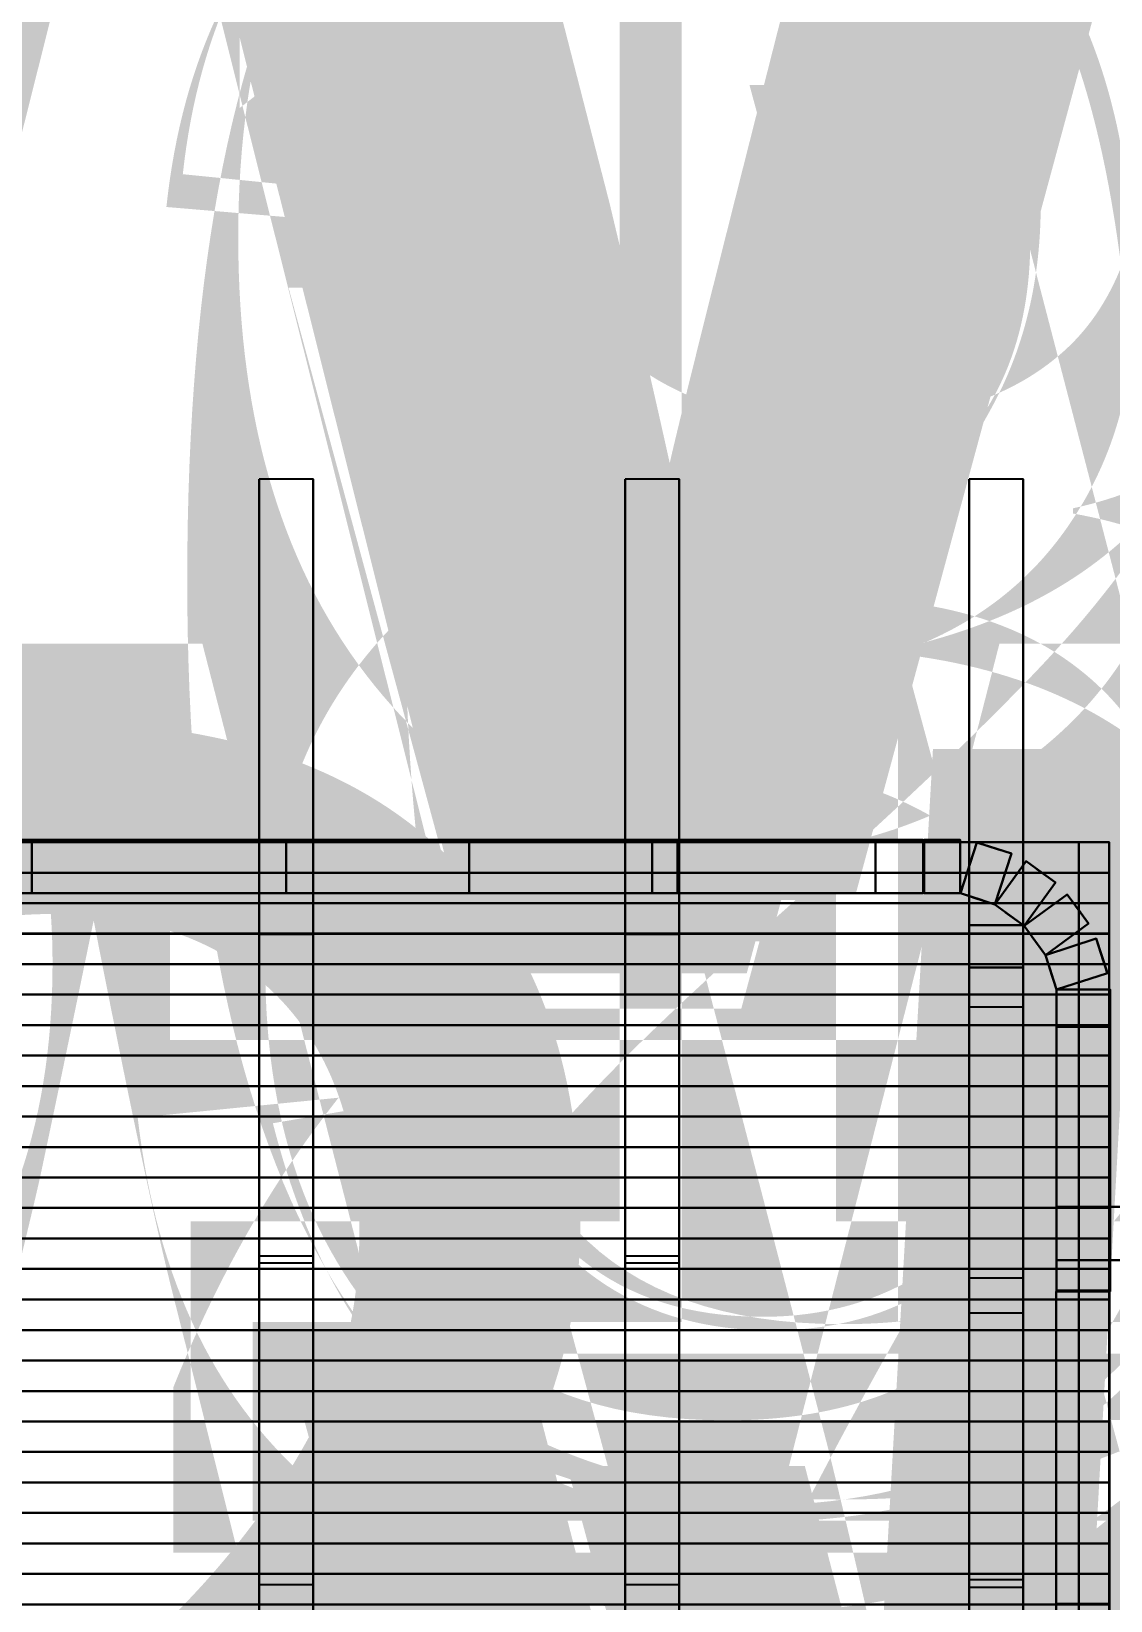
# Model space of a CAD drawing. Header units: inches. Extents: x 121 to 1265, y -33 to 627.
# Drawn here: x 482.6 to 553.4, y 455.5 to 558.3 of the extents above; entities that cross this region are included whole.
import ezdxf

# ---------------------------------------------------------------- set-up
doc = ezdxf.new("R2010")
doc.units = ezdxf.units.IN
doc.header["$MEASUREMENT"] = 0
for name, color, linetype in [('n5', 9, 'CONTINUOUS'), ('RT1', 7, 'CONTINUOUS'), ('W1', 5, 'CONTINUOUS')]:
    doc.layers.add(name, color=color, linetype=linetype)

msp = doc.modelspace()

# ---------------------------------------------------------------- linework, layer by layer
at = {"layer": 'n5'}
for points in [[(553.28, 505.18, -6), (407.35, 505.18, -6), (407.35, 505.18), (553.28, 505.18)], [(553.28, 503.18, -6), (407.35, 503.18, -6), (407.35, 505.18, -6), (553.28, 505.18, -6)], [(407.35, 503.18), (553.28, 503.18), (553.28, 505.18), (407.35, 505.18)], [(551.28, 35.48, -6), (551.28, 505.18, -6), (553.28, 505.18, -6), (553.28, 35.48, -6)], [(551.28, 505.18), (551.28, 35.48), (553.28, 35.48), (553.28, 505.18)], [(553.28, 35.48, -6), (553.28, 505.18, -6), (553.28, 505.18), (553.28, 35.48)], [(553.28, 503.18, -6), (407.35, 503.18, -6), (407.35, 503.18), (553.28, 503.18)], [(553.28, 501.18, -6), (407.35, 501.18, -6), (407.35, 503.18, -6), (553.28, 503.18, -6)], [(407.35, 501.18), (553.28, 501.18), (553.28, 503.18), (407.35, 503.18)], [(553.28, 501.18, -6), (407.35, 501.18, -6), (407.35, 501.18), (553.28, 501.18)], [(553.28, 499.18, -6), (407.35, 499.18, -6), (407.35, 501.18, -6), (553.28, 501.18, -6)], [(407.35, 499.18), (553.28, 499.18), (553.28, 501.18), (407.35, 501.18)], [(553.28, 499.19, -6), (407.35, 499.19, -6), (407.35, 499.19), (553.28, 499.19)], [(553.28, 497.19, -6), (407.35, 497.19, -6), (407.35, 499.19, -6), (553.28, 499.19, -6)], [(407.35, 497.19), (553.28, 497.19), (553.28, 499.19), (407.35, 499.19)], [(553.28, 497.19, -6), (407.35, 497.19, -6), (407.35, 497.19), (553.28, 497.19)], [(553.28, 495.19, -6), (407.35, 495.19, -6), (407.35, 497.19, -6), (553.28, 497.19, -6)], [(407.35, 495.19), (553.28, 495.19), (553.28, 497.19), (407.35, 497.19)], [(553.28, 495.19, -6), (407.35, 495.19, -6), (407.35, 495.19), (553.28, 495.19)], [(553.28, 493.19, -6), (407.35, 493.19, -6), (407.35, 495.19, -6), (553.28, 495.19, -6)], [(407.35, 493.19), (553.28, 493.19), (553.28, 495.19), (407.35, 495.19)], [(553.28, 493.19, -6), (407.35, 493.19, -6), (407.35, 493.19), (553.28, 493.19)], [(553.28, 491.19, -6), (407.35, 491.19, -6), (407.35, 493.19, -6), (553.28, 493.19, -6)], [(407.35, 491.19), (553.28, 491.19), (553.28, 493.19), (407.35, 493.19)], [(553.28, 491.19, -6), (407.35, 491.19, -6), (407.35, 491.19), (553.28, 491.19)], [(553.28, 489.19, -6), (407.35, 489.19, -6), (407.35, 491.19, -6), (553.28, 491.19, -6)], [(407.35, 489.19), (553.28, 489.19), (553.28, 491.19), (407.35, 491.19)], [(553.28, 489.19, -6), (407.35, 489.19, -6), (407.35, 489.19), (553.28, 489.19)], [(553.28, 487.19, -6), (407.35, 487.19, -6), (407.35, 489.19, -6), (553.28, 489.19, -6)], [(407.35, 487.19), (553.28, 487.19), (553.28, 489.19), (407.35, 489.19)], [(553.28, 487.19, -6), (407.35, 487.19, -6), (407.35, 487.19), (553.28, 487.19)], [(553.28, 485.19, -6), (407.35, 485.19, -6), (407.35, 487.19, -6), (553.28, 487.19, -6)], [(407.35, 485.19), (553.28, 485.19), (553.28, 487.19), (407.35, 487.19)], [(553.28, 485.2, -6), (407.35, 485.19, -6), (407.35, 485.19), (553.28, 485.2)], [(553.28, 483.2, -6), (407.35, 483.19, -6), (407.35, 485.19, -6), (553.28, 485.2, -6)], [(407.35, 483.19), (553.28, 483.2), (553.28, 485.2), (407.35, 485.19)], [(553.28, 483.2, -6), (407.35, 483.2, -6), (407.35, 483.2), (553.28, 483.2)], [(553.28, 481.2, -6), (407.35, 481.2, -6), (407.35, 483.2, -6), (553.28, 483.2, -6)], [(407.35, 481.2), (553.28, 481.2), (553.28, 483.2), (407.35, 483.2)], [(553.28, 481.2, -6), (407.35, 481.2, -6), (407.35, 481.2), (553.28, 481.2)], [(553.28, 479.2, -6), (407.35, 479.2, -6), (407.35, 481.2, -6), (553.28, 481.2, -6)], [(407.35, 479.2), (553.28, 479.2), (553.28, 481.2), (407.35, 481.2)], [(553.28, 479.2, -6), (407.35, 479.2, -6), (407.35, 479.2), (553.28, 479.2)], [(553.28, 477.2, -6), (407.35, 477.2, -6), (407.35, 479.2, -6), (553.28, 479.2, -6)], [(407.35, 477.2), (553.28, 477.2), (553.28, 479.2), (407.35, 479.2)], [(553.28, 477.2, -6), (407.35, 477.2, -6), (407.35, 477.2), (553.28, 477.2)], [(553.28, 475.2, -6), (407.35, 475.2, -6), (407.35, 477.2, -6), (553.28, 477.2, -6)], [(407.35, 475.2), (553.28, 475.2), (553.28, 477.2), (407.35, 477.2)], [(553.28, 475.2, -6), (407.35, 475.2, -6), (407.35, 475.2), (553.28, 475.2)], [(553.28, 473.2, -6), (407.35, 473.2, -6), (407.35, 475.2, -6), (553.28, 475.2, -6)], [(407.35, 473.2), (553.28, 473.2), (553.28, 475.2), (407.35, 475.2)], [(553.28, 473.2, -6), (407.35, 473.2, -6), (407.35, 473.2), (553.28, 473.2)], [(553.28, 471.2, -6), (407.35, 471.2, -6), (407.35, 473.2, -6), (553.28, 473.2, -6)], [(407.35, 471.2), (553.28, 471.2), (553.28, 473.2), (407.35, 473.2)], [(553.28, 471.2, -6), (407.35, 471.2, -6), (407.35, 471.2), (553.28, 471.2)], [(553.28, 469.2, -6), (407.35, 469.2, -6), (407.35, 471.2, -6), (553.28, 471.2, -6)], [(407.35, 469.2), (553.28, 469.2), (553.28, 471.2), (407.35, 471.2)], [(553.28, 469.21, -6), (407.35, 469.2, -6), (407.35, 469.2), (553.28, 469.21)], [(553.28, 467.21, -6), (407.35, 467.2, -6), (407.35, 469.2, -6), (553.28, 469.21, -6)], [(407.35, 467.2), (553.28, 467.21), (553.28, 469.21), (407.35, 469.2)], [(553.28, 467.21, -6), (407.35, 467.21, -6), (407.35, 467.21), (553.28, 467.21)], [(553.28, 465.21, -6), (407.35, 465.21, -6), (407.35, 467.21, -6), (553.28, 467.21, -6)], [(407.35, 465.21), (553.28, 465.21), (553.28, 467.21), (407.35, 467.21)], [(553.28, 465.21, -6), (407.35, 465.21, -6), (407.35, 465.21), (553.28, 465.21)], [(553.28, 463.21, -6), (407.35, 463.21, -6), (407.35, 465.21, -6), (553.28, 465.21, -6)], [(407.35, 463.21), (553.28, 463.21), (553.28, 465.21), (407.35, 465.21)], [(553.28, 463.21, -6), (407.35, 463.21, -6), (407.35, 463.21), (553.28, 463.21)], [(553.28, 461.21, -6), (407.35, 461.21, -6), (407.35, 463.21, -6), (553.28, 463.21, -6)], [(407.35, 461.21), (553.28, 461.21), (553.28, 463.21), (407.35, 463.21)], [(553.28, 461.21, -6), (407.35, 461.21, -6), (407.35, 461.21), (553.28, 461.21)], [(553.28, 459.21, -6), (407.35, 459.21, -6), (407.35, 461.21, -6), (553.28, 461.21, -6)], [(407.35, 459.21), (553.28, 459.21), (553.28, 461.21), (407.35, 461.21)], [(553.28, 459.21, -6), (407.35, 459.21, -6), (407.35, 459.21), (553.28, 459.21)], [(553.28, 457.21, -6), (407.35, 457.21, -6), (407.35, 459.21, -6), (553.28, 459.21, -6)], [(407.35, 457.21), (553.28, 457.21), (553.28, 459.21), (407.35, 459.21)], [(553.28, 457.21, -6), (407.35, 457.21, -6), (407.35, 457.21), (553.28, 457.21)], [(553.28, 455.21, -6), (407.35, 455.21, -6), (407.35, 457.21, -6), (553.28, 457.21, -6)], [(407.35, 455.21), (553.28, 455.21), (553.28, 457.21), (407.35, 457.21)]]:
    msp.add_3dface(points, dxfattribs=at)
at = {"layer": 'RT1'}
for points in [[(497.53, 528.99, 146.57), (497.53, -32.72, 170.01), (501.08, -32.72, 170.01), (501.08, 528.99, 146.57)], [(497.53, 528.99, 146.57), (497.53, 528.93, 145.11), (497.53, -32.78, 168.56), (497.53, -32.72, 170.01)], [(501.08, 528.99, 146.57), (501.08, -32.72, 170.01), (501.08, -32.78, 168.56), (501.08, 528.93, 145.11)], [(521.54, 528.99, 146.57), (521.54, 35.32, 167.17), (525.08, 35.32, 167.17), (525.08, 528.99, 146.57)], [(521.54, 528.99, 146.57), (521.54, 528.93, 145.11), (521.54, 35.26, 165.72), (521.54, 35.32, 167.17)], [(525.08, 528.99, 146.57), (525.08, 35.32, 167.17), (525.08, 35.26, 165.72), (525.08, 528.93, 145.11)], [(544.09, 528.99, 146.57), (544.09, 35.32, 167.17), (547.63, 35.32, 167.17), (547.63, 528.99, 146.57)], [(544.09, 528.99, 146.57), (544.09, 528.93, 145.11), (544.09, 35.26, 165.72), (544.09, 35.32, 167.17)], [(547.63, 528.99, 146.57), (547.63, 35.32, 167.17), (547.63, 35.26, 165.72), (547.63, 528.93, 145.11)], [(497.53, 501.83, 131.66), (497.53, 21.03, 151.73), (497.53, 21.09, 153.19), (497.53, 501.89, 133.12)], [(501.08, 501.83, 131.66), (501.08, 21.03, 151.73), (497.53, 21.03, 151.73), (497.53, 501.83, 131.66)], [(497.53, 501.83, 131.72), (497.53, 501.83, 147.7), (501.08, 501.83, 147.7), (501.08, 501.83, 131.72)], [(497.53, 501.83, 131.72), (497.53, 500.38, 131.72), (497.53, 500.38, 147.7), (497.53, 501.83, 147.7)], [(501.08, 501.83, 131.66), (501.08, 501.89, 133.12), (501.08, 21.09, 153.19), (501.08, 21.03, 151.73)], [(501.08, 501.83, 131.72), (501.08, 501.83, 147.7), (501.08, 500.38, 147.7), (501.08, 500.38, 131.72)], [(521.54, 501.83, 131.66), (521.54, 35.32, 151.13), (521.54, 35.38, 152.59), (521.54, 501.89, 133.12)], [(525.08, 501.83, 131.66), (525.08, 35.32, 151.13), (521.54, 35.32, 151.13), (521.54, 501.83, 131.66)], [(521.54, 501.83, 131.72), (521.54, 501.83, 147.7), (525.08, 501.83, 147.7), (525.08, 501.83, 131.72)], [(521.54, 501.83, 131.72), (521.54, 500.38, 131.72), (521.54, 500.38, 147.7), (521.54, 501.83, 147.7)], [(525.08, 501.83, 131.66), (525.08, 501.89, 133.12), (525.08, 35.38, 152.59), (525.08, 35.32, 151.13)], [(525.08, 501.83, 131.72), (525.08, 501.83, 147.7), (525.08, 500.38, 147.7), (525.08, 500.38, 131.72)], [(497.53, 499.12, 147.82), (497.53, 499.92, 146.6), (497.53, 478.87, 132.62), (497.53, 478.06, 133.83)], [(497.53, 499.12, 147.82), (497.53, 478.06, 133.83), (501.08, 478.06, 133.83), (501.08, 499.12, 147.82)], [(501.08, 499.12, 147.82), (501.08, 478.06, 133.83), (501.08, 478.87, 132.62), (501.08, 499.92, 146.6)], [(521.54, 499.12, 147.82), (521.54, 499.92, 146.6), (521.54, 478.87, 132.62), (521.54, 478.06, 133.83)], [(521.54, 499.12, 147.82), (521.54, 478.06, 133.83), (525.08, 478.06, 133.83), (525.08, 499.12, 147.82)], [(525.08, 499.12, 147.82), (525.08, 478.06, 133.83), (525.08, 478.87, 132.62), (525.08, 499.92, 146.6)], [(547.63, 499.74, 133.15), (547.63, 496.96, 131.87), (544.09, 496.96, 131.87), (544.09, 499.74, 133.15)], [(544.09, 499.74, 133.15), (544.09, 496.96, 131.87), (544.09, 496.35, 133.19), (544.09, 499.14, 134.47)], [(544.09, 499.74, 133.15), (544.09, 499.74, 147.79), (547.63, 499.74, 147.79), (547.63, 499.74, 133.15)], [(544.09, 499.74, 133.15), (544.09, 498.29, 133.15), (544.09, 498.29, 147.79), (544.09, 499.74, 147.79)], [(547.63, 499.74, 133.15), (547.63, 499.14, 134.47), (547.63, 496.35, 133.19), (547.63, 496.96, 131.87)], [(547.63, 499.74, 133.15), (547.63, 499.74, 147.79), (547.63, 498.29, 147.79), (547.63, 498.29, 133.15)], [(544.09, 496.96, 131.87), (544.09, 35.32, 151.13), (544.09, 35.38, 152.59), (544.09, 497.02, 133.32)], [(547.63, 496.96, 131.87), (547.63, 35.32, 151.13), (544.09, 35.32, 151.13), (544.09, 496.96, 131.87)], [(547.63, 496.96, 131.87), (547.63, 497.02, 133.32), (547.63, 35.38, 152.59), (547.63, 35.32, 151.13)], [(544.09, 494.37, 133.11), (544.09, 476.63, 148.75), (547.63, 476.63, 148.75), (547.63, 494.37, 133.11)], [(544.09, 494.37, 133.11), (544.09, 493.41, 132.02), (544.09, 475.66, 147.66), (544.09, 476.63, 148.75)], [(547.63, 494.37, 133.11), (547.63, 476.63, 148.75), (547.63, 475.66, 147.66), (547.63, 493.41, 132.02)], [(497.53, 477.58, 133.89), (497.53, 456.52, 149.59), (501.08, 456.52, 149.59), (501.08, 477.58, 133.89)], [(497.53, 477.58, 133.89), (497.53, 476.71, 132.72), (497.53, 455.65, 148.43), (497.53, 456.52, 149.59)], [(501.08, 477.58, 133.89), (501.08, 456.52, 149.59), (501.08, 455.65, 148.43), (501.08, 476.71, 132.72)], [(521.54, 477.58, 133.89), (521.54, 456.52, 149.59), (525.08, 456.52, 149.59), (525.08, 477.58, 133.89)], [(521.54, 477.58, 133.89), (521.54, 476.71, 132.72), (521.54, 455.65, 148.43), (521.54, 456.52, 149.59)], [(525.08, 477.58, 133.89), (525.08, 456.52, 149.59), (525.08, 455.65, 148.43), (525.08, 476.71, 132.72)], [(544.09, 474.31, 148.85), (544.09, 475.23, 147.72), (544.09, 457.76, 133.5), (544.09, 456.84, 134.63)], [(544.09, 474.31, 148.85), (544.09, 456.84, 134.63), (547.63, 456.84, 134.63), (547.63, 474.31, 148.85)], [(547.63, 474.31, 148.85), (547.63, 456.84, 134.63), (547.63, 457.76, 133.5), (547.63, 475.23, 147.72)], [(544.09, 456.33, 134.69), (544.09, 438.95, 150.33), (547.63, 438.95, 150.33), (547.63, 456.33, 134.69)], [(544.09, 456.33, 134.69), (544.09, 455.36, 133.6), (544.09, 437.98, 149.24), (544.09, 438.95, 150.33)], [(547.63, 456.33, 134.69), (547.63, 438.95, 150.33), (547.63, 437.98, 149.24), (547.63, 455.36, 133.6)]]:
    msp.add_3dface(points, dxfattribs=at)
at = {"layer": 'W1'}
for points in [[(419.51, 505.33), (541.08, 505.33), (541.08, 501.83), (419.51, 501.83)], [(419.51, 505.33, 1.5), (541.08, 505.33, 1.5), (541.08, 505.33), (419.51, 505.33)], [(541.08, 505.33, 144), (419.51, 505.33, 144), (419.51, 501.83, 144), (541.08, 501.83, 144)], [(541.08, 505.33, 142.5), (419.51, 505.33, 142.5), (419.51, 505.33, 144), (541.08, 505.33, 144)], [(482.63, 505.33, 36), (446.63, 505.33, 36), (446.63, 501.83, 36), (482.63, 501.83, 36)], [(482.63, 505.33, 34.5), (446.63, 505.33, 34.5), (446.63, 505.33, 36), (482.63, 505.33, 36)], [(446.63, 505.33, 96), (482.63, 505.33, 96), (482.63, 501.83, 96), (446.63, 501.83, 96)], [(446.63, 505.33, 97.5), (482.63, 505.33, 97.5), (482.63, 505.33, 96), (446.63, 505.33, 96)], [(482.63, 505.33, 144), (482.63, 505.33), (482.63, 501.83), (482.63, 501.83, 144)], [(484.13, 505.33, 144), (484.13, 505.33), (482.63, 505.33), (482.63, 505.33, 144)], [(499.31, 505.33, 48), (482.63, 505.33, 48), (482.63, 501.83, 48), (499.31, 501.83, 48)], [(499.31, 505.33, 46.5), (482.63, 505.33, 46.5), (482.63, 505.33, 48), (499.31, 505.33, 48)], [(499.31, 505.33, 96), (482.63, 505.33, 96), (482.63, 501.83, 96), (499.31, 501.83, 96)], [(499.31, 505.33, 94.5), (482.63, 505.33, 94.5), (482.63, 505.33, 96), (499.31, 505.33, 96)], [(499.31, 505.33, 144), (499.31, 505.33), (499.31, 501.83), (499.31, 501.83, 144)], [(500.81, 505.33, 144), (500.81, 505.33), (499.31, 505.33), (499.31, 505.33, 144)], [(511.31, 505.33, 48), (499.31, 505.33, 48), (499.31, 501.83, 48), (511.31, 501.83, 48)], [(511.31, 505.33, 46.5), (499.31, 505.33, 46.5), (499.31, 505.33, 48), (511.31, 505.33, 48)], [(511.31, 505.33, 96), (499.31, 505.33, 96), (499.31, 501.83, 96), (511.31, 501.83, 96)], [(511.31, 505.33, 94.5), (499.31, 505.33, 94.5), (499.31, 505.33, 96), (511.31, 505.33, 96)], [(511.31, 505.33, 144), (511.31, 505.33), (511.31, 501.83), (511.31, 501.83, 144)], [(512.81, 505.33, 144), (512.81, 505.33), (511.31, 505.33), (511.31, 505.33, 144)], [(523.31, 505.33, 48), (511.31, 505.33, 48), (511.31, 501.83, 48), (523.31, 501.83, 48)], [(523.31, 505.33, 46.5), (511.31, 505.33, 46.5), (511.31, 505.33, 48), (523.31, 505.33, 48)], [(523.31, 505.33, 96), (511.31, 505.33, 96), (511.31, 501.83, 96), (523.31, 501.83, 96)], [(523.31, 505.33, 94.5), (511.31, 505.33, 94.5), (511.31, 505.33, 96), (523.31, 505.33, 96)], [(523.31, 505.33, 144), (523.31, 505.33), (523.31, 501.83), (523.31, 501.83, 144)], [(524.81, 505.33, 144), (524.81, 505.33), (523.31, 505.33), (523.31, 505.33, 144)], [(541.08, 505.33, 48), (523.31, 505.33, 48), (523.31, 501.83, 48), (541.08, 501.83, 48)], [(541.08, 505.33, 46.5), (523.31, 505.33, 46.5), (523.31, 505.33, 48), (541.08, 505.33, 48)], [(541.08, 505.33, 96), (523.31, 505.33, 96), (523.31, 501.83, 96), (541.08, 501.83, 96)], [(541.08, 505.33, 94.5), (523.31, 505.33, 94.5), (523.31, 505.33, 96), (541.08, 505.33, 96)], [(523.31, 505.33, 96.06), (541.08, 505.33, 96.06), (541.08, 501.83, 96.06), (523.31, 501.83, 96.06)], [(523.31, 505.33, 97.56), (541.08, 505.33, 97.56), (541.08, 505.33, 96.06), (523.31, 505.33, 96.06)], [(537.96, 505.33, 96), (523.31, 505.33, 48.44), (523.31, 501.83, 48.44), (537.96, 501.83, 96)], [(539.39, 505.33, 95.56), (524.74, 505.33, 48), (523.31, 505.33, 48.44), (537.96, 505.33, 96)], [(524.97, 505.33, 144), (537.96, 505.33, 96.06), (537.96, 501.83, 96.06), (524.97, 501.83, 144)], [(526.42, 505.33, 144.39), (539.41, 505.33, 96.45), (537.96, 505.33, 96.06), (524.97, 505.33, 144)], [(524.97, 505.33, 48), (537.96, 505.33), (537.96, 501.83), (524.97, 501.83, 48)], [(526.42, 505.33, 48.39), (539.41, 505.33, 0.39), (537.96, 505.33), (524.97, 505.33, 48)], [(539.58, 505.33), (539.58, 505.33, 144), (541.08, 505.33, 144), (541.08, 505.33)], [(541.08, 505.33), (541.08, 505.33, 144), (541.08, 501.83, 144), (541.08, 501.83)], [(543.51, 501.83), (541.14, 501.83), (541.14, 505.33), (543.51, 505.33)], [(541.14, 505.33, 1.5), (543.51, 505.33, 1.5), (543.51, 505.33), (541.14, 505.33)], [(541.14, 501.83), (541.14, 501.83, 144), (541.14, 505.33, 144), (541.14, 505.33)], [(542.64, 505.33, 144), (542.64, 505.33), (541.14, 505.33), (541.14, 505.33, 144)], [(541.14, 501.83, 144), (543.51, 501.83, 144), (543.51, 505.33, 144), (541.14, 505.33, 144)], [(543.51, 505.33, 142.5), (541.14, 505.33, 142.5), (541.14, 505.33, 144), (543.51, 505.33, 144)], [(541.14, 501.83, 48), (543.51, 501.83, 48), (543.51, 505.33, 48), (541.14, 505.33, 48)], [(543.51, 505.33, 46.5), (541.14, 505.33, 46.5), (541.14, 505.33, 48), (543.51, 505.33, 48)], [(541.14, 501.83, 96), (543.51, 501.83, 96), (543.51, 505.33, 96), (541.14, 505.33, 96)], [(543.51, 505.33, 94.5), (541.14, 505.33, 94.5), (541.14, 505.33, 96), (543.51, 505.33, 96)], [(542.01, 505.33), (542.01, 505.33, 144), (543.51, 505.33, 144), (543.51, 505.33)], [(543.51, 501.83, 144), (543.51, 501.83), (543.51, 505.33), (543.51, 505.33, 144)], [(545.77, 501.1), (543.52, 501.83), (544.6, 505.16), (546.86, 504.43)], [(543.52, 501.83), (543.52, 501.83, 144), (544.6, 505.16, 144), (544.6, 505.16)], [(543.52, 501.83, 144), (545.77, 501.1, 144), (546.86, 504.43, 144), (544.6, 505.16, 144)], [(543.52, 501.83, 48), (545.77, 501.1, 48), (546.86, 504.43, 48), (544.6, 505.16, 48)], [(543.52, 501.83, 96), (545.77, 501.1, 96), (546.86, 504.43, 96), (544.6, 505.16, 96)], [(544.6, 505.16, 1.5), (546.86, 504.43, 1.5), (546.86, 504.43), (544.6, 505.16)], [(546.02, 504.7, 144), (546.02, 504.7), (544.6, 505.16), (544.6, 505.16, 144)], [(546.86, 504.43, 142.5), (544.6, 505.16, 142.5), (544.6, 505.16, 144), (546.86, 504.43, 144)], [(546.86, 504.43, 46.5), (544.6, 505.16, 46.5), (544.6, 505.16, 48), (546.86, 504.43, 48)], [(546.86, 504.43, 94.5), (544.6, 505.16, 94.5), (544.6, 505.16, 96), (546.86, 504.43, 96)], [(545.43, 504.89), (545.43, 504.89, 144), (546.86, 504.43, 144), (546.86, 504.43)], [(545.77, 501.1, 144), (545.77, 501.1), (546.86, 504.43), (546.86, 504.43, 144)], [(547.7, 499.7), (545.77, 501.1), (547.83, 503.93), (549.75, 502.53)], [(545.77, 501.1), (545.77, 501.1, 144), (547.83, 503.93, 144), (547.83, 503.93)], [(545.77, 501.1, 144), (547.7, 499.7, 144), (549.75, 502.53, 144), (547.83, 503.93, 144)], [(545.77, 501.1, 48), (547.7, 499.7, 48), (549.75, 502.53, 48), (547.83, 503.93, 48)], [(545.77, 501.1, 96), (547.7, 499.7, 96), (549.75, 502.53, 96), (547.83, 503.93, 96)], [(547.83, 503.93, 1.5), (549.75, 502.53, 1.5), (549.75, 502.53), (547.83, 503.93)], [(549.05, 503.05, 144), (549.05, 503.05), (547.83, 503.93), (547.83, 503.93, 144)], [(549.75, 502.53, 142.5), (547.83, 503.93, 142.5), (547.83, 503.93, 144), (549.75, 502.53, 144)], [(549.75, 502.53, 46.5), (547.83, 503.93, 46.5), (547.83, 503.93, 48), (549.75, 502.53, 48)], [(549.75, 502.53, 94.5), (547.83, 503.93, 94.5), (547.83, 503.93, 96), (549.75, 502.53, 96)], [(548.54, 503.42), (548.54, 503.42, 144), (549.75, 502.53, 144), (549.75, 502.53)], [(547.7, 499.7, 144), (547.7, 499.7), (549.75, 502.53), (549.75, 502.53, 144)], [(541.08, 501.83, 1.5), (419.51, 501.83, 1.5), (419.51, 501.83), (541.08, 501.83)], [(419.51, 501.83, 142.5), (541.08, 501.83, 142.5), (541.08, 501.83, 144), (419.51, 501.83, 144)], [(446.63, 501.83, 34.5), (482.63, 501.83, 34.5), (482.63, 501.83, 36), (446.63, 501.83, 36)], [(482.63, 501.83, 97.5), (446.63, 501.83, 97.5), (446.63, 501.83, 96), (482.63, 501.83, 96)], [(484.13, 501.83), (484.13, 501.83, 144), (482.63, 501.83, 144), (482.63, 501.83)], [(482.63, 501.83, 46.5), (499.31, 501.83, 46.5), (499.31, 501.83, 48), (482.63, 501.83, 48)], [(482.63, 501.83, 94.5), (499.31, 501.83, 94.5), (499.31, 501.83, 96), (482.63, 501.83, 96)], [(500.81, 501.83), (500.81, 501.83, 144), (499.31, 501.83, 144), (499.31, 501.83)], [(499.31, 501.83, 46.5), (511.31, 501.83, 46.5), (511.31, 501.83, 48), (499.31, 501.83, 48)], [(499.31, 501.83, 94.5), (511.31, 501.83, 94.5), (511.31, 501.83, 96), (499.31, 501.83, 96)], [(512.81, 501.83), (512.81, 501.83, 144), (511.31, 501.83, 144), (511.31, 501.83)], [(511.31, 501.83, 46.5), (523.31, 501.83, 46.5), (523.31, 501.83, 48), (511.31, 501.83, 48)], [(511.31, 501.83, 94.5), (523.31, 501.83, 94.5), (523.31, 501.83, 96), (511.31, 501.83, 96)], [(524.81, 501.83), (524.81, 501.83, 144), (523.31, 501.83, 144), (523.31, 501.83)], [(523.31, 501.83, 46.5), (541.08, 501.83, 46.5), (541.08, 501.83, 48), (523.31, 501.83, 48)], [(523.31, 501.83, 94.5), (541.08, 501.83, 94.5), (541.08, 501.83, 96), (523.31, 501.83, 96)], [(541.08, 501.83, 97.56), (523.31, 501.83, 97.56), (523.31, 501.83, 96.06), (541.08, 501.83, 96.06)], [(524.74, 501.83, 48), (539.39, 501.83, 95.56), (537.96, 501.83, 96), (523.31, 501.83, 48.44)], [(539.41, 501.83, 96.45), (526.42, 501.83, 144.39), (524.97, 501.83, 144), (537.96, 501.83, 96.06)], [(539.41, 501.83, 0.39), (526.42, 501.83, 48.39), (524.97, 501.83, 48), (537.96, 501.83)], [(539.58, 501.83, 144), (539.58, 501.83), (541.08, 501.83), (541.08, 501.83, 144)], [(543.51, 501.83, 1.5), (541.14, 501.83, 1.5), (541.14, 501.83), (543.51, 501.83)], [(542.64, 501.83), (542.64, 501.83, 144), (541.14, 501.83, 144), (541.14, 501.83)], [(541.14, 501.83, 142.5), (543.51, 501.83, 142.5), (543.51, 501.83, 144), (541.14, 501.83, 144)], [(541.14, 501.83, 46.5), (543.51, 501.83, 46.5), (543.51, 501.83, 48), (541.14, 501.83, 48)], [(541.14, 501.83, 94.5), (543.51, 501.83, 94.5), (543.51, 501.83, 96), (541.14, 501.83, 96)], [(542.01, 501.83, 144), (542.01, 501.83), (543.51, 501.83), (543.51, 501.83, 144)], [(545.77, 501.1, 1.5), (543.52, 501.83, 1.5), (543.52, 501.83), (545.77, 501.1)], [(544.94, 501.37), (544.94, 501.37, 144), (543.52, 501.83, 144), (543.52, 501.83)], [(543.52, 501.83, 142.5), (545.77, 501.1, 142.5), (545.77, 501.1, 144), (543.52, 501.83, 144)], [(543.52, 501.83, 46.5), (545.77, 501.1, 46.5), (545.77, 501.1, 48), (543.52, 501.83, 48)], [(543.52, 501.83, 94.5), (545.77, 501.1, 94.5), (545.77, 501.1, 96), (543.52, 501.83, 96)], [(544.35, 501.56, 144), (544.35, 501.56), (545.77, 501.1), (545.77, 501.1, 144)], [(547.7, 499.7, 1.5), (545.77, 501.1, 1.5), (545.77, 501.1), (547.7, 499.7)], [(546.99, 500.22), (546.99, 500.22, 144), (545.77, 501.1, 144), (545.77, 501.1)], [(545.77, 501.1, 142.5), (547.7, 499.7, 142.5), (547.7, 499.7, 144), (545.77, 501.1, 144)], [(545.77, 501.1, 46.5), (547.7, 499.7, 46.5), (547.7, 499.7, 48), (545.77, 501.1, 48)], [(545.77, 501.1, 94.5), (547.7, 499.7, 94.5), (547.7, 499.7, 96), (545.77, 501.1, 96)], [(549.09, 497.78), (547.7, 499.7), (550.53, 501.76), (551.92, 499.84)], [(547.7, 499.7), (547.7, 499.7, 144), (550.53, 501.76, 144), (550.53, 501.76)], [(547.7, 499.7, 144), (549.09, 497.78, 144), (551.92, 499.84, 144), (550.53, 501.76, 144)], [(547.7, 499.7, 48), (549.09, 497.78, 48), (551.92, 499.84, 48), (550.53, 501.76, 48)], [(547.7, 499.7, 96), (549.09, 497.78, 96), (551.92, 499.84, 96), (550.53, 501.76, 96)], [(550.53, 501.76, 1.5), (551.92, 499.84, 1.5), (551.92, 499.84), (550.53, 501.76)], [(551.41, 500.55, 144), (551.41, 500.55), (550.53, 501.76), (550.53, 501.76, 144)], [(551.92, 499.84, 142.5), (550.53, 501.76, 142.5), (550.53, 501.76, 144), (551.92, 499.84, 144)], [(551.92, 499.84, 46.5), (550.53, 501.76, 46.5), (550.53, 501.76, 48), (551.92, 499.84, 48)], [(551.92, 499.84, 94.5), (550.53, 501.76, 94.5), (550.53, 501.76, 96), (551.92, 499.84, 96)], [(551.04, 501.05), (551.04, 501.05, 144), (551.92, 499.84, 144), (551.92, 499.84)], [(546.48, 500.58, 144), (546.48, 500.58), (547.7, 499.7), (547.7, 499.7, 144)], [(549.09, 497.78, 1.5), (547.7, 499.7, 1.5), (547.7, 499.7), (549.09, 497.78)], [(548.58, 498.49), (548.58, 498.49, 144), (547.7, 499.7, 144), (547.7, 499.7)], [(547.7, 499.7, 142.5), (549.09, 497.78, 142.5), (549.09, 497.78, 144), (547.7, 499.7, 144)], [(547.7, 499.7, 46.5), (549.09, 497.78, 46.5), (549.09, 497.78, 48), (547.7, 499.7, 48)], [(547.7, 499.7, 94.5), (549.09, 497.78, 94.5), (549.09, 497.78, 96), (547.7, 499.7, 96)], [(548.21, 498.99, 144), (548.21, 498.99), (549.09, 497.78), (549.09, 497.78, 144)], [(549.09, 497.78, 144), (549.09, 497.78), (551.92, 499.84), (551.92, 499.84, 144)], [(549.83, 495.52), (549.09, 497.78), (552.42, 498.86), (553.16, 496.6)], [(549.09, 497.78), (549.09, 497.78, 147.83), (552.42, 498.86, 147.83), (552.42, 498.86)], [(549.09, 497.78, 147.83), (549.83, 495.52, 147.92), (553.16, 496.6, 147.92), (552.42, 498.86, 147.83)], [(549.09, 497.78, 49.31), (549.83, 495.52, 49.31), (553.16, 496.6, 49.31), (552.42, 498.86, 49.31)], [(549.09, 497.78, 98.61), (549.83, 495.52, 98.61), (553.16, 496.6, 98.61), (552.42, 498.86, 98.61)], [(552.42, 498.86, 1.5), (553.16, 496.6, 1.5), (553.16, 496.6), (552.42, 498.86)], [(552.89, 497.43, 147.83), (552.89, 497.43), (552.42, 498.86), (552.42, 498.86, 147.83)], [(553.17, 496.55, 146.42), (552.44, 498.8, 146.33), (552.42, 498.86, 147.83), (553.16, 496.6, 147.92)], [(553.16, 496.6, 47.81), (552.42, 498.86, 47.81), (552.42, 498.86, 49.31), (553.16, 496.6, 49.31)], [(553.16, 496.6, 97.11), (552.42, 498.86, 97.11), (552.42, 498.86, 98.61), (553.16, 496.6, 98.61)], [(552.69, 498.03), (552.69, 498.03, 147.92), (553.16, 496.6, 147.92), (553.16, 496.6)], [(549.83, 495.52, 1.5), (549.09, 497.78, 1.5), (549.09, 497.78), (549.83, 495.52)], [(549.56, 496.35), (549.56, 496.35, 147.83), (549.09, 497.78, 147.83), (549.09, 497.78)], [(549.11, 497.72, 146.33), (549.85, 495.46, 146.42), (549.83, 495.52, 147.92), (549.09, 497.78, 147.83)], [(549.09, 497.78, 47.81), (549.83, 495.52, 47.81), (549.83, 495.52, 49.31), (549.09, 497.78, 49.31)], [(549.09, 497.78, 97.11), (549.83, 495.52, 97.11), (549.83, 495.52, 98.61), (549.09, 497.78, 98.61)], [(549.36, 496.95, 147.92), (549.36, 496.95), (549.83, 495.52), (549.83, 495.52, 147.92)], [(549.83, 495.52, 147.92), (549.83, 495.52), (553.16, 496.6), (553.16, 496.6, 147.92)], [(549.83, 493.15), (549.83, 495.52), (553.33, 495.52), (553.33, 493.15)], [(549.83, 493.15, 1.5), (549.83, 495.52, 1.5), (549.83, 495.52), (549.83, 493.15)], [(549.83, 495.52), (549.83, 495.52, 147.97), (553.33, 495.52, 147.97), (553.33, 495.52)], [(549.83, 494.02), (549.83, 494.02, 147.97), (549.83, 495.52, 147.97), (549.83, 495.52)], [(549.83, 495.52, 147.97), (549.83, 493.15, 148.06), (553.33, 493.15, 148.06), (553.33, 495.52, 147.97)], [(549.83, 495.46, 146.47), (549.83, 493.08, 146.57), (549.83, 493.15, 148.06), (549.83, 495.52, 147.97)], [(549.83, 495.52, 49.35), (549.83, 493.15, 49.35), (553.33, 493.15, 49.35), (553.33, 495.52, 49.35)], [(549.83, 495.52, 47.85), (549.83, 493.15, 47.85), (549.83, 493.15, 49.35), (549.83, 495.52, 49.35)], [(549.83, 495.52, 98.71), (549.83, 493.15, 98.71), (553.33, 493.15, 98.71), (553.33, 495.52, 98.71)], [(549.83, 495.52, 97.21), (549.83, 493.15, 97.21), (549.83, 493.15, 98.71), (549.83, 495.52, 98.71)], [(553.33, 495.52, 1.5), (553.33, 493.15, 1.5), (553.33, 493.15), (553.33, 495.52)], [(553.33, 494.02, 147.97), (553.33, 494.02), (553.33, 495.52), (553.33, 495.52, 147.97)], [(553.33, 493.08, 146.57), (553.33, 495.46, 146.47), (553.33, 495.52, 147.97), (553.33, 493.15, 148.06)], [(553.33, 493.15, 47.85), (553.33, 495.52, 47.85), (553.33, 495.52, 49.35), (553.33, 493.15, 49.35)], [(553.33, 493.15, 97.21), (553.33, 495.52, 97.21), (553.33, 495.52, 98.71), (553.33, 493.15, 98.71)], [(549.83, 494.65, 148.06), (549.83, 494.65), (549.83, 493.15), (549.83, 493.15, 148.06)], [(553.33, 494.65), (553.33, 494.65, 148.06), (553.33, 493.15, 148.06), (553.33, 493.15)], [(549.83, 493.15, 148.06), (549.83, 493.15), (553.33, 493.15), (553.33, 493.15, 148.06)], [(553.33, 493.08), (553.33, 475.78), (549.83, 475.78), (549.83, 493.08)], [(549.83, 475.78, 1.5), (549.83, 493.08, 1.5), (549.83, 493.08), (549.83, 475.78)], [(553.33, 475.78, 148.79), (553.33, 493.08, 148.07), (549.83, 493.08, 148.07), (549.83, 475.78, 148.79)], [(549.83, 493.02, 146.57), (549.83, 475.72, 147.29), (549.83, 475.78, 148.79), (549.83, 493.08, 148.07)], [(553.33, 493.08, 148.07), (553.33, 493.08), (549.83, 493.08), (549.83, 493.08, 148.07)], [(549.83, 491.58), (549.83, 491.58, 148.07), (549.83, 493.08, 148.07), (549.83, 493.08)], [(553.33, 481.28, 49.6), (553.33, 493.08, 49.6), (549.83, 493.08, 49.6), (549.83, 481.28, 49.6)], [(549.83, 493.08, 48.1), (549.83, 481.28, 48.1), (549.83, 481.28, 49.6), (549.83, 493.08, 49.6)], [(553.33, 481.28, 99.19), (553.33, 493.08, 99.19), (549.83, 493.08, 99.19), (549.83, 481.28, 99.19)], [(549.83, 493.08, 97.69), (549.83, 481.28, 97.69), (549.83, 481.28, 99.19), (549.83, 493.08, 99.19)], [(553.33, 493.08, 1.5), (553.33, 475.78, 1.5), (553.33, 475.78), (553.33, 493.08)], [(553.33, 475.72, 147.29), (553.33, 493.02, 146.57), (553.33, 493.08, 148.07), (553.33, 475.78, 148.79)], [(553.33, 491.58, 148.07), (553.33, 491.58), (553.33, 493.08), (553.33, 493.08, 148.07)], [(553.33, 481.28, 48.1), (553.33, 493.08, 48.1), (553.33, 493.08, 49.6), (553.33, 481.28, 49.6)], [(553.33, 481.28, 97.69), (553.33, 493.08, 97.69), (553.33, 493.08, 99.19), (553.33, 481.28, 99.19)], [(549.83, 482.78, 148.56), (549.83, 482.78), (549.83, 481.28), (549.83, 481.28, 148.56)], [(553.33, 482.78), (553.33, 482.78, 148.56), (553.33, 481.28, 148.56), (553.33, 481.28)], [(553.33, 481.28), (553.33, 481.28, 148.56), (549.83, 481.28, 148.56), (549.83, 481.28)], [(553.33, 477.78, 49.6), (553.33, 481.28, 49.6), (549.83, 481.28, 49.6), (549.83, 477.78, 49.6)], [(549.83, 481.28, 48.1), (549.83, 477.78, 48.1), (549.83, 477.78, 49.6), (549.83, 481.28, 49.6)], [(553.33, 477.78, 99.19), (553.33, 481.28, 99.19), (549.83, 481.28, 99.19), (549.83, 477.78, 99.19)], [(549.83, 481.28, 97.69), (549.83, 477.78, 97.69), (549.83, 477.78, 99.19), (549.83, 481.28, 99.19)], [(553.33, 477.78, 48.1), (553.33, 481.28, 48.1), (553.33, 481.28, 49.6), (553.33, 477.78, 49.6)], [(553.33, 477.78, 97.69), (553.33, 481.28, 97.69), (553.33, 481.28, 99.19), (553.33, 477.78, 99.19)], [(627.27, 477.78), (553.33, 477.78), (553.33, 481.28), (627.27, 481.28)], [(553.33, 481.28, 1.5), (627.27, 481.28, 1.5), (627.27, 481.28), (553.33, 481.28)], [(553.33, 477.78), (553.33, 477.78, 145), (553.33, 481.28, 145), (553.33, 481.28)], [(554.83, 481.28, 145), (554.83, 481.28), (553.33, 481.28), (553.33, 481.28, 145)], [(553.33, 477.78, 145), (627.27, 477.78, 145), (627.27, 481.28, 145), (553.33, 481.28, 145)], [(627.27, 481.28, 143.5), (553.33, 481.28, 143.5), (553.33, 481.28, 145), (627.27, 481.28, 145)], [(553.33, 477.78, 48.33), (576, 477.78, 48.33), (576, 481.28, 48.33), (553.33, 481.28, 48.33)], [(576, 481.28, 46.83), (553.33, 481.28, 46.83), (553.33, 481.28, 48.33), (576, 481.28, 48.33)], [(553.33, 477.78, 96.67), (576, 477.78, 96.67), (576, 481.28, 96.67), (553.33, 481.28, 96.67)], [(576, 481.28, 95.17), (553.33, 481.28, 95.17), (553.33, 481.28, 96.67), (576, 481.28, 96.67)], [(553.33, 477.78, 148.71), (553.33, 477.78), (549.83, 477.78), (549.83, 477.78, 148.71)], [(549.83, 476.28), (549.83, 476.28, 148.71), (549.83, 477.78, 148.71), (549.83, 477.78)], [(553.33, 475.78, 49.6), (553.33, 477.78, 49.6), (549.83, 477.78, 49.6), (549.83, 475.78, 49.6)], [(549.83, 477.78, 48.1), (549.83, 475.78, 48.1), (549.83, 475.78, 49.6), (549.83, 477.78, 49.6)], [(553.33, 475.78, 99.19), (553.33, 477.78, 99.19), (549.83, 477.78, 99.19), (549.83, 475.78, 99.19)], [(549.83, 477.78, 97.69), (549.83, 475.78, 97.69), (549.83, 475.78, 99.19), (549.83, 477.78, 99.19)], [(553.33, 476.28, 148.71), (553.33, 476.28), (553.33, 477.78), (553.33, 477.78, 148.71)], [(553.33, 475.78, 48.1), (553.33, 477.78, 48.1), (553.33, 477.78, 49.6), (553.33, 475.78, 49.6)], [(553.33, 475.78, 97.69), (553.33, 477.78, 97.69), (553.33, 477.78, 99.19), (553.33, 475.78, 99.19)], [(627.27, 477.78, 1.5), (553.33, 477.78, 1.5), (553.33, 477.78), (627.27, 477.78)], [(554.83, 477.78), (554.83, 477.78, 145), (553.33, 477.78, 145), (553.33, 477.78)], [(553.33, 477.78, 143.5), (627.27, 477.78, 143.5), (627.27, 477.78, 145), (553.33, 477.78, 145)], [(553.33, 477.78, 46.83), (576, 477.78, 46.83), (576, 477.78, 48.33), (553.33, 477.78, 48.33)], [(553.33, 477.78, 95.17), (576, 477.78, 95.17), (576, 477.78, 96.67), (553.33, 477.78, 96.67)], [(549.83, 477.28, 148.79), (549.83, 477.28), (549.83, 475.78), (549.83, 475.78, 148.79)], [(553.33, 477.28), (553.33, 477.28, 148.79), (553.33, 475.78, 148.79), (553.33, 475.78)], [(553.29, 475.72), (553.29, 344.35), (549.79, 344.35), (549.79, 475.72)], [(549.79, 344.35, 1.5), (549.79, 475.72, 1.5), (549.79, 475.72), (549.79, 344.35)], [(553.29, 344.35, 154.27), (553.29, 475.72, 148.79), (549.79, 475.72, 148.79), (549.79, 344.35, 154.27)], [(549.79, 475.66, 147.29), (549.79, 344.29, 152.78), (549.79, 344.35, 154.27), (549.79, 475.72, 148.79)], [(553.29, 475.72, 148.79), (553.29, 475.72), (549.79, 475.72), (549.79, 475.72, 148.79)], [(549.79, 474.22), (549.79, 474.22, 148.79), (549.79, 475.72, 148.79), (549.79, 475.72)], [(553.29, 455.27, 51.42), (553.29, 475.72, 51.42), (549.79, 475.72, 51.42), (549.79, 455.27, 51.42)], [(549.79, 475.72, 49.92), (549.79, 455.27, 49.92), (549.79, 455.27, 51.42), (549.79, 475.72, 51.42)], [(553.29, 455.27, 102.85), (553.29, 475.72, 102.85), (549.79, 475.72, 102.85), (549.79, 455.27, 102.85)], [(549.79, 475.72, 101.35), (549.79, 455.27, 101.35), (549.79, 455.27, 102.85), (549.79, 475.72, 102.85)], [(553.33, 475.78), (553.33, 475.78, 148.79), (549.83, 475.78, 148.79), (549.83, 475.78)], [(553.29, 475.72, 1.5), (553.29, 344.35, 1.5), (553.29, 344.35), (553.29, 475.72)], [(553.29, 344.29, 152.78), (553.29, 475.66, 147.29), (553.29, 475.72, 148.79), (553.29, 344.35, 154.27)], [(553.29, 474.22, 148.79), (553.29, 474.22), (553.29, 475.72), (553.29, 475.72, 148.79)], [(553.29, 455.27, 49.92), (553.29, 475.72, 49.92), (553.29, 475.72, 51.42), (553.29, 455.27, 51.42)], [(553.29, 455.27, 101.35), (553.29, 475.72, 101.35), (553.29, 475.72, 102.85), (553.29, 455.27, 102.85)]]:
    msp.add_3dface(points, dxfattribs=at)

# ---------------------------------------------------------------- texts
at = {"layer": 'n5t'}
msp.add_text('C25', height=120, dxfattribs=at).set_placement((323.27, 391.29, -2.06))
at = {"layer": 'W1t'}
for s, p in [('W32', (480.3, 505.33, 147.94)), ('W135', (542.33, 501.83, 147.94)), ('W112', (415.94, 501.4, 147.96)), ('W134', (544.64, 501.47, 147.94)), ('W113', (412.91, 499.65, 148.04)), ('W111', (418.26, 501.77, 147.93)), ('W123', (546.74, 500.4, 147.94)), ('W122', (548.39, 498.74, 147.94)), ('W116', (411.12, 496.59, 148.29)), ('W114', (412.19, 498.68, 148.16)), ('W121', (549.46, 496.65, 151.86)), ('W120', (410.76, 494.27, 148.44)), ('W105', (549.83, 494.33, 152)), ('W16', (329.36, 467.29, 135.94)), ('W88', (250.26, 463.79, 135.94)), ('W89', (247.94, 463.42, 135.94)), ('W90', (245.85, 462.36, 135.94)), ('W91', (244.19, 460.7, 135.94)), ('W92', (243.13, 458.61, 135.94)), ('W93', (242.76, 456.29, 135.94)), ('W8', (528.98, 434.83, 154.44)), ('W10', (498.76, 421.53, 140.26)), ('W110', (410.76, 398.19, 156.35)), ('W17', (242.76, 385.24, 135.94)), ('W51', (498.76, 351.08, 142.17)), ('W9', (517.02, 344.29, 142.31))]:
    msp.add_text(s, height=120, dxfattribs=at).set_placement(p)

doc.saveas('drawing.dxf')
